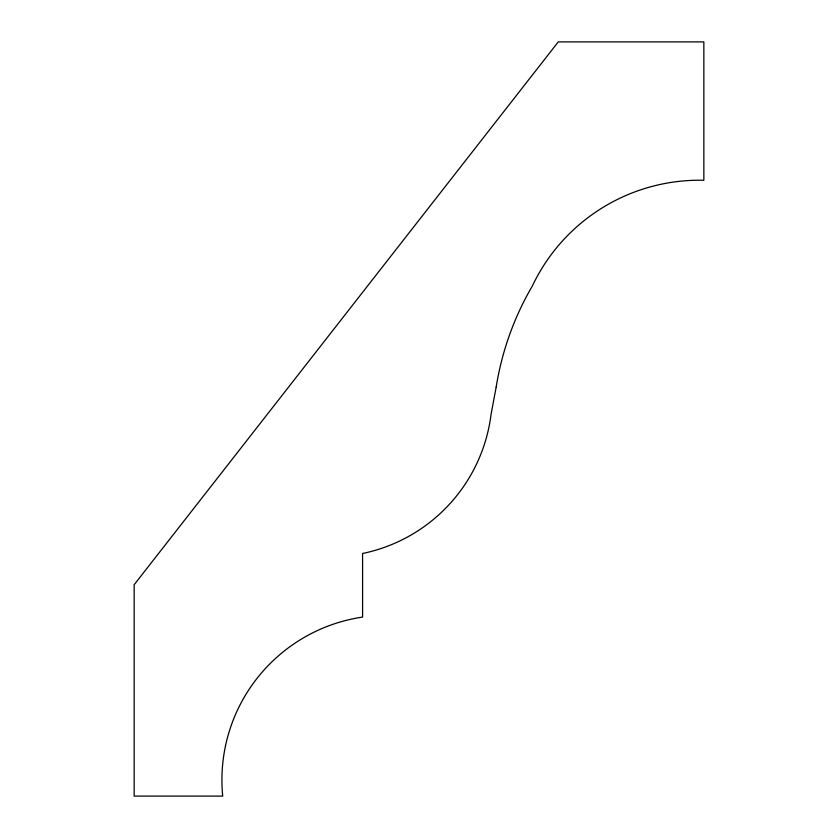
<?xml version="1.0" encoding="UTF-8"?>
<svg xmlns="http://www.w3.org/2000/svg" width="838" height="838" viewBox="0 0 838 838"><rect width="100%" height="100%" fill="white"/><g stroke="black" fill="none" stroke-linecap="round" stroke-linejoin="round"><path stroke-width="1.26" d="M496.18 387.041L491.058 414.36A162.624 162.624 0 0 1 362.582 553.478L362.582 617.082A164.698 164.698 0 0 0 222.709 796.1L134.153 796.1L134.153 584.735L558.265 41.9L703.847 41.9L703.847 180.275A184.989 184.989 0 0 0 532.36 285.957A291.037 291.037 0 0 0 496.18 387.041"/></g></svg>
